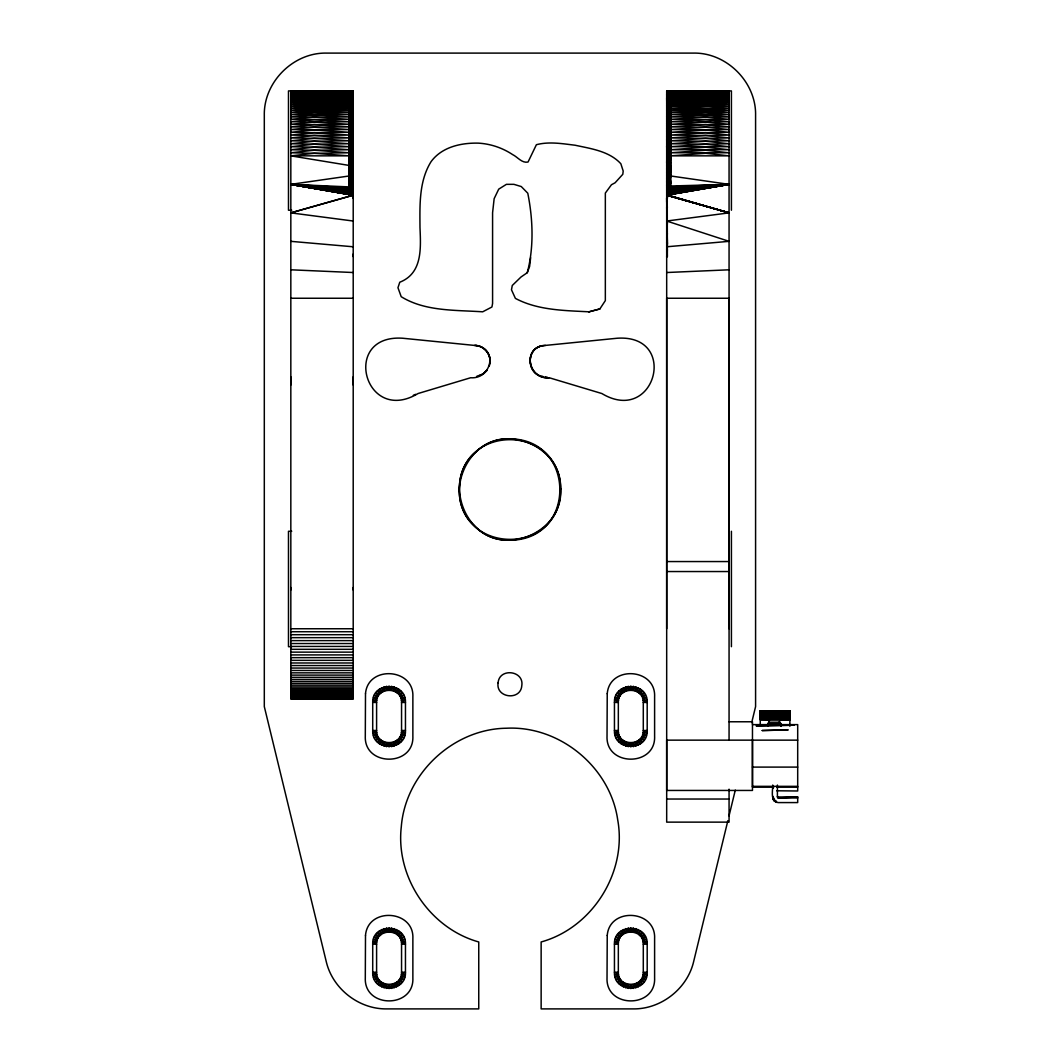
<?xml version="1.0" encoding="UTF-8"?>
<svg xmlns="http://www.w3.org/2000/svg" width="1062" height="1062" viewBox="0 0 1062 1062"><rect width="100%" height="100%" fill="white"/><g stroke="black" fill="none" stroke-linecap="round" stroke-linejoin="round"><path stroke-width="1.5" d="M290.829 590.021L290.829 587.538M290.829 385.041L290.829 376.811M290.829 92.474L349.305 92.474L350.221 94.876L353.208 95.832L352.531 95.673C350.672 95.474 348.641 90.363 349.544 91.677L349.371 189.886L349.305 186.009M353.208 590.021L353.208 587.538M353.208 385.041L353.208 376.811M353.208 256.606L353.208 254.004M350.221 93.947L349.345 90.92L350.699 94.425L353.208 95.076L351.257 94.292M489.237 366.018C492.914 356.394 484.737 345.031 474.462 345.415L402.657 338.234C340.583 334.105 364.478 425.583 418.03 393.537L470.665 377.74C491.281 379.426 498.715 348.562 475.643 345.455M666.684 628.757L666.684 298.249L729.063 298.249L729.063 628.757M666.684 248.442L667.361 249.729L666.684 249.782L667.361 243.689L666.684 198.395L667.361 198.182C667.002 194.001 671.795 190.894 670.587 186.009L729.063 184.363L670.587 175.96M752.467 740.148L752.467 790.447L666.684 790.447L666.684 740.148L797.695 740.148M352.544 90.92L352.531 94.106L350.221 95.248M767.72 726.196L769.273 721.443L767.707 723.766L767.707 726.142L767.733 724.51M349.371 91.597L349.305 90.92L349.305 192.288L349.305 104.594L290.829 102.868L314.219 101.368L349.305 101.262L353.208 105.257L350.699 104.952L349.305 102.868L290.829 101.262L314.219 99.855L349.305 99.762L350.221 101.647L353.208 103.744L352.531 104.209L349.305 98.368L290.829 97.093M669.233 193.178L669.671 194.651L668.635 194.718L666.684 187.085L667.361 186.208L670.52 186.939L729.063 184.363L669.233 193.178L669.193 194.784L666.684 195.249L729.063 212.865L666.684 221.029L729.063 241.339L666.684 246.782M670.52 162.831L667.361 163.083L666.684 165.831L667.361 165.579L666.684 146.065L667.361 145.945L666.684 139.733L667.361 139.613L666.684 97.863L669.671 96.257L670.587 93.96L729.063 94.89L670.587 95.938L668.635 98.912L666.684 97.08L670.056 94.969L670.427 90.92L670.52 192.78L669.671 192.222L666.684 178.058L670.587 177.779L670.587 104.594L729.063 102.868L705.672 101.368L670.587 101.262L666.684 105.257L669.193 110.01L666.684 110.435L670.348 106.89M670.056 191.359L670.427 188.837L729.063 184.363L667.573 195.036L729.063 212.865L666.909 195.235L666.684 198.395M670.587 187.071L670.587 192.288M349.305 175.96L290.829 184.363L349.332 186.912C349.132 189.832 349.796 194.319 353.208 195.249L290.829 212.865L353.208 221.029M670.52 102.987L670.587 101.262L729.063 99.762L705.672 98.447L670.587 98.368L669.671 100.359L666.684 102.35L669.193 106.545L667.361 107.249L666.684 106.877L667.361 105.682L670.587 102.868L729.063 101.262L705.672 99.855L670.587 99.762L669.671 101.647L666.684 103.744L667.361 104.209M670.52 104.62L670.587 102.868L705.672 102.987L729.063 104.594L670.587 104.594L669.193 106.545M670.587 106.412L729.063 106.412L705.672 104.726L670.587 106.412L669.193 110.01M670.52 100.027L670.587 98.368L729.063 97.093L670.587 95.938L669.671 99.164L666.684 101.063L668.635 103.81M670.52 101.448L670.587 99.762L729.063 98.368L705.672 97.16L670.52 97.478M670.52 98.7L670.587 97.093L729.063 95.938L670.587 94.89L669.671 97.12L666.684 98.832L669.193 102.085M670.52 96.376L670.587 94.89L729.063 93.96L670.587 93.164L669.193 95.341L666.684 96.39L668.011 97.372M670.52 95.381L670.587 93.96L729.063 93.164M729.063 91.916L670.587 91.916L670.52 94.491L669.671 92.049L667.666 90.92M349.305 189.169L349.371 187.921L290.829 184.363L352.969 195.235L353.208 198.395M670.52 93.735L670.587 92.5L729.063 92.474L670.52 93.084M349.371 90.974L349.836 94.969L353.208 97.08L352.531 97.545L350.221 96.257L349.305 93.96L290.829 93.164M589.171 311.816C564.4 310.516 537.81 310.33 515.402 298.395L511.486 289.793L512.269 285.492L521.004 277.009L527.256 272.708C534.067 247.287 532.951 218.958 527.774 193.204L521.269 186.554L513.915 184.337L506.401 184.337L498.715 189.155L494.149 198.674L492.582 212.758L492.582 303.48L491.932 306.998L482.679 311.816C455.425 309.958 425.145 311.538 401.21 296.696L397.958 287.709L399.777 282.226C422.769 273.186 420.791 247.937 419.981 227.348C419.848 205.192 418.893 181.177 431.066 161.663C441.832 146.941 461.081 142.733 478.378 143.144C490.631 143.835 502.432 147.857 512.654 154.614C517.645 157.017 521.88 163.375 528.04 162.048L536.39 144.711C549.107 141.352 562.289 143.689 575.1 145.228C591.056 148.693 609.243 151.123 620.845 163.747L623.195 171.048L622.797 174.301L615.11 182.77L611.46 184.735L605.34 193.072L605.34 300.612L599.857 308.949L589.038 311.816L599.857 308.949M666.684 195.142L667.361 195.036L666.684 191.956L669.671 192.222L669.737 90.92M349.464 90.92L349.836 192.395L352.531 191.81L353.208 195.833M290.829 91.478L349.305 91.916L349.371 93.735L349.956 90.92M489.874 363.456L490.06 360.894M372.709 702.447C371.766 681.353 406.388 681.353 405.458 702.447L405.458 730.51C406.401 751.604 371.766 751.604 372.709 730.51L372.709 702.447L376.598 702.447C375.895 686.384 402.259 686.371 401.555 702.447L401.555 730.51C402.259 746.586 375.895 746.573 376.598 730.51L376.598 702.447L372.908 699.885L376.784 700.27L373.505 697.376L377.355 698.172L374.488 695.013L378.271 696.207L375.829 692.809L379.519 694.429L377.501 690.858L381.059 692.889L379.453 689.198L382.838 691.641L381.643 687.844L384.816 690.712L384.019 686.862L386.913 690.154L386.515 686.264L389.077 689.968L391.639 686.264L391.241 690.154L394.135 686.862L393.352 690.712L396.511 687.844L395.316 691.641L398.701 689.198L397.095 692.889L400.666 690.858L398.635 694.429L402.325 692.809L399.883 696.207L403.666 695.013L400.799 698.172L404.649 697.376L401.37 700.27L405.246 699.885L401.555 702.447L405.458 702.447M372.709 944.171C371.766 923.09 406.388 923.09 405.458 944.171L405.458 972.248C406.401 993.342 371.766 993.342 372.709 972.248L372.709 944.171L376.598 944.171C375.895 928.108 402.259 928.108 401.555 944.171L401.555 972.248C402.259 988.31 375.895 988.31 376.598 972.248L376.598 944.171L372.908 941.622L376.784 942.007L373.505 939.113L377.355 939.91L374.488 936.737L378.271 937.932L375.829 934.547L379.519 936.153L377.501 932.595L381.059 934.626L379.453 930.923L382.838 933.379L381.643 929.582L384.816 932.449L384.019 928.6L386.913 931.892L386.515 928.002L389.077 931.706L391.639 928.002L391.241 931.892L394.135 928.6L393.352 932.449L396.511 929.582L395.316 933.379L398.701 930.923L397.095 934.626L400.666 932.595L398.635 936.153L402.325 934.547L399.883 937.932L403.666 936.737L400.799 939.91L404.649 939.113L401.37 942.007L405.246 941.622L401.555 944.171L405.458 944.171M614.447 702.447C613.504 681.353 648.125 681.353 647.196 702.447L647.196 730.51C648.125 751.604 613.504 751.604 614.447 730.51L614.447 702.447L618.336 702.447C617.633 686.384 643.997 686.371 643.293 702.447L643.293 730.51C643.997 746.586 617.633 746.573 618.336 730.51L618.336 702.447L614.646 699.885L618.522 700.27L615.243 697.376L619.093 698.172L616.225 695.013L620.009 696.207L617.566 692.809L621.257 694.429L619.239 690.858L622.797 692.889L621.19 689.198L624.575 691.641L623.381 687.844L626.553 690.712L625.757 686.862L628.651 690.154L628.253 686.264L630.815 689.968L633.377 686.264L632.979 690.154L635.872 686.862L635.076 690.712L638.249 687.844L637.054 691.641L640.439 689.198L638.833 692.889L642.391 690.858L640.373 694.429L644.063 692.809L641.621 696.207L645.404 695.013L642.537 698.172L646.386 697.376L643.094 700.27L646.984 699.885L643.293 702.447L647.196 702.447M614.447 944.171C613.504 923.09 648.125 923.09 647.196 944.171L647.196 972.248C648.125 993.342 613.504 993.342 614.447 972.248L614.447 944.171L618.336 944.171C617.633 928.108 643.997 928.108 643.293 944.171L643.293 972.248C643.997 988.31 617.633 988.31 618.336 972.248L618.336 944.171L614.646 941.622L618.522 942.007L615.243 939.113L619.093 939.91L616.225 936.737L620.009 937.932L617.566 934.547L621.257 936.153L619.239 932.595L622.797 934.626L621.19 930.923L624.575 933.379L623.381 929.582L626.553 932.449L625.757 928.6L628.651 931.892L628.253 928.002L630.815 931.706L633.377 928.002L632.979 931.892L635.872 928.6L635.076 932.449L638.249 929.582L637.054 933.379L640.439 930.923L638.833 934.626L642.391 932.595L640.373 936.153L644.063 934.547L641.621 937.932L645.404 936.737L642.537 939.91L646.386 939.113L643.094 942.007L646.984 941.622L643.293 944.171L647.196 944.171M669.193 94.425L670.587 90.987L669.193 94.425L666.684 95.381L669.671 94.359L670.587 91.491L729.063 91.478M670.52 91.597L670.587 90.92L670.52 92.275L670.427 90.92M670.587 91.173L670.52 91.836L670.587 91.173L729.063 91.173M527.256 272.708L529.606 266.456L530.642 257.721M797.695 797.96L778.061 797.947L777.464 796.792M777.517 796.593L778.061 797.947L797.695 796.978L797.695 802.58L778.194 802.58C769.831 802.129 772.91 789.756 772.738 785.057M350.699 194.784L350.885 193.589L290.829 184.363L349.451 188.664L350.102 191.824L290.829 184.363L352.504 195.116L350.699 194.784L350.606 193.058L350.221 194.638M349.836 189.54L349.371 186.939L351.257 186.315L352.531 191.81L353.208 190.032L352.531 189.023L349.836 189.54L350.221 192.222L350.407 90.92L350.699 192.076L351.257 194.718L352.531 194.558L352.531 94.757L353.208 94.823M353.208 94.173L351.88 92.58L352.226 90.92L349.836 92.54M669.671 95.248L667.361 94.106L667.029 90.92L667.361 256.553L666.684 256.606L667.361 249.729L666.684 252.119L667.361 252.066M349.371 171.938L352.531 171.805L353.208 168.898L352.531 165.991L290.829 155.849L314.219 153.3L349.305 152.782L314.219 150.233L290.829 149.729L314.219 147.206L349.305 146.715L314.219 144.206L290.829 143.742L314.219 141.246L349.305 140.808L314.219 138.339L290.829 137.914L314.219 135.471L349.305 135.073L314.219 132.657L290.829 132.285L314.219 129.909L349.305 129.551L314.219 127.214L290.829 126.882L314.219 124.599L349.305 124.294L314.219 122.05L290.829 121.758L314.219 119.581L349.305 119.316L314.219 117.192L290.829 116.939L314.219 114.882L349.305 114.656L314.219 112.665L290.829 112.453L314.219 110.528L349.305 110.342L290.829 108.324L314.219 106.558L349.371 106.359L352.531 108.921L353.208 108.603L350.221 100.359M670.348 168.898L670.52 171.938L667.361 171.805L666.684 168.898L667.361 165.991L670.52 165.858M727.868 820.66L693.539 962.026C687.034 988.987 660.843 1009.312 633.111 1008.9L541.142 1008.9L541.142 941.967C592.463 927.763 627.27 872.287 617.712 819.891C610.238 767.162 559.714 725.505 506.521 728.227C453.275 728.837 405.445 773.587 401.303 826.674C395.436 877.159 429.805 928.307 478.75 941.967L478.75 1008.9L386.78 1008.9C359.049 1009.312 332.857 988.987 326.353 962.026L264.305 706.602L264.305 115.479C263.522 82.146 293.351 52.303 326.698 53.1L693.194 53.1C726.541 52.303 756.383 82.146 755.586 115.479L755.586 706.602L751.684 722.664M729.05 815.842L735.289 790.141M349.371 174.965L352.531 174.712L353.208 171.964L352.531 171.805M670.52 133.799L666.684 136.361L667.361 137.861L666.684 162.778L667.361 163.083M349.371 112.134L352.531 114.457L353.208 116.515L352.531 118.572L349.371 116.422M670.52 116.422L667.361 118.572L666.684 116.515L667.361 114.457L670.52 112.134M667.361 245.362L666.684 245.415L667.361 245.362L666.684 198.66L667.361 194.558L666.684 185.492L667.361 185.385M667.361 110.674L666.684 112.373L667.361 112.519L670.52 110.116M667.361 112.519L666.684 114.391L668.635 118.254M670.52 114.231L669.193 115.864L666.684 116.515M670.52 118.692L666.684 121.015L668.635 127.453L666.684 128.383L669.193 137.502L667.361 137.861L670.056 151.149L667.361 151.587L669.671 162.977M352.531 94.106L352.863 90.92L352.531 92.434L349.836 94.08M349.371 153.817L352.531 154.441L353.208 153.698L352.531 140.529L353.208 139.135L352.531 137.861L353.208 133.639L350.699 124.825L349.371 123.457M670.52 121.041L666.684 123.391L668.635 129.922L666.684 130.971L668.011 137.781M670.52 123.457L666.684 125.847L668.011 130.068M670.52 125.953L668.635 127.453M667.361 107.249L666.684 108.603L669.193 113.833M670.52 128.502L668.635 129.922M670.52 131.13L667.361 132.67M670.52 136.533L669.193 137.502M670.587 180.898C670.441 188.173 671.649 178.549 667.361 180.5L666.684 181.098L668.635 189.142L670.587 190.111M670.056 92.925L666.684 95.076L668.011 94.81M405.458 730.51L401.555 730.51L405.246 733.072L401.37 732.687L404.649 735.581L400.799 734.785L403.666 737.944L399.883 736.749L402.325 740.134L398.635 738.528L400.666 742.099L397.095 740.068L398.701 743.758L395.316 741.316L396.511 745.099L393.352 742.232L394.135 746.082L391.241 742.803L391.639 746.692L389.077 742.988L386.515 746.692L386.913 742.803L384.019 746.082L384.816 742.232L381.643 745.099L382.838 741.316L379.453 743.758L381.059 740.068L377.501 742.099L379.519 738.528L375.829 740.134L378.271 736.749L374.488 737.944L377.355 734.785L373.505 735.581L376.784 732.687L372.908 733.072L376.598 730.51L372.709 730.51M405.458 972.248L401.555 972.248L405.246 974.81L401.37 974.412L404.649 977.305L400.799 976.522L403.666 979.682L399.883 978.487L402.325 981.872L398.635 980.266L400.666 983.824L397.095 981.806L398.701 985.496L395.316 983.054L396.511 986.837L393.352 983.97L394.135 987.819L391.241 984.54L391.639 988.417L389.077 984.726L386.515 988.417L386.913 984.54L384.019 987.819L384.816 983.97L381.643 986.837L382.838 983.054L379.453 985.496L381.059 981.806L377.501 983.824L379.519 980.266L375.829 981.872L378.271 978.487L374.488 979.682L377.355 976.522L373.505 977.305L376.784 974.412L372.908 974.81L376.598 972.248L372.709 972.248M647.196 730.51L643.293 730.51L646.984 733.072L643.094 732.687L646.386 735.581L642.537 734.785L645.404 737.944L641.621 736.749L644.063 740.134L640.373 738.528L642.391 742.099L638.833 740.068L640.439 743.758L637.054 741.316L638.249 745.099L635.076 742.232L635.872 746.082L632.979 742.803L633.377 746.692L630.815 742.988L628.253 746.692L628.651 742.803L625.757 746.082L626.553 742.232L623.381 745.099L624.575 741.316L621.19 743.758L622.797 740.068L619.239 742.099L621.257 738.528L617.566 740.134L620.009 736.749L616.225 737.944L619.093 734.785L615.243 735.581L618.522 732.687L614.646 733.072L618.336 730.51L614.447 730.51M647.196 972.248L643.293 972.248L646.984 974.81L643.094 974.412L646.386 977.305L642.537 976.522L645.404 979.682L641.621 978.487L644.063 981.872L640.373 980.266L642.391 983.824L638.833 981.806L640.439 985.496L637.054 983.054L638.249 986.837L635.076 983.97L635.872 987.819L632.979 984.54L633.377 988.417L630.815 984.726L628.253 988.417L628.651 984.54L625.757 987.819L626.553 983.97L623.381 986.837L624.575 983.054L621.19 985.496L622.797 981.806L619.239 983.824L621.257 980.266L617.566 981.872L620.009 978.487L616.225 979.682L619.093 976.522L615.243 977.305L618.522 974.412L614.646 974.81L618.336 972.248L614.447 972.248M670.52 139.321L667.361 140.529L669.671 151.282M670.52 142.149L667.361 143.237L670.056 157.003L667.361 157.295L669.193 165.951M670.52 145.016L667.361 145.985L669.193 154.269L670.52 153.817M486.94 370.372L483.409 373.784L476.586 376.452M669.193 93.907L669.671 93.429L666.684 94.876L667.361 94.983M486.847 370.492L483.091 373.997L478.404 376.094M669.193 157.163L667.361 148.773L670.52 147.91M670.348 191.2L670.427 188.837M351.257 101.142L353.208 101.063L349.305 95.938L290.829 94.89L349.305 93.96L350.221 97.12L353.208 98.832L351.88 99.178M349.371 183.978L352.531 183.368L353.208 184.098L352.531 189.023L350.221 177.766L349.371 165.858M352.531 98.381L353.208 97.903L351.88 96.642M349.371 180.991L352.531 180.5L353.208 181.098L352.531 183.368L350.221 171.858M667.361 94.757L668.635 94.292L666.684 94.823L668.635 94.359M668.197 90.92L666.684 90.92L666.684 822.134L729.063 822.134L729.063 789.185M349.371 162.831L353.208 162.778L351.257 154.348M670.52 174.965L666.684 175.018L669.671 189.381M349.371 177.991L353.208 178.058L352.531 180.5L351.257 174.752M668.011 101.408L666.684 99.881L668.635 98.912M413.304 395.29L415.64 394.334M290.829 212.865L352.969 195.235M666.684 256.486L667.361 256.553L666.684 256.234M667.361 160.189L670.52 159.818L670.056 154.07M545.43 345.415C522.092 346.504 527.363 379.546 549.227 377.74L601.862 393.537C655.387 425.636 679.322 334.065 617.234 338.234L545.43 345.415C522.172 346.477 527.336 379.572 549.227 377.74M667.361 95.673L666.684 95.832L667.361 96.177M667.361 118.572L666.684 118.732L667.361 120.749M352.531 165.991L353.208 165.831L352.531 163.083M667.361 171.805L666.684 171.964L667.361 174.712M769.273 722.213L779.402 722.213L780.968 726.142L780.968 723.766L779.402 721.443L779.402 722.213M667.361 168.898L666.684 172.336M667.786 194.917L729.063 184.363L670.52 187.908L670.587 189.169M667.985 194.784L729.063 184.363L670.295 189.713M351.88 95.102L353.208 94.876L352.531 94.81M668.343 194.465L729.063 184.363L670.149 190.523M667.361 175.535L666.684 182.226M668.662 194.094L729.063 184.363L669.963 191.279M542.974 345.601C525.995 347.393 525.902 374.474 542.868 376.386M666.684 198.275L667.135 195.196L729.063 212.865L667.361 195.129M669.193 154.269L667.361 154.441L669.193 163.017M667.361 201.289L666.684 201.382L667.361 207.369L666.684 207.448L667.361 224.109L666.684 224.175M669.75 191.97L729.063 184.363M667.361 253.924L666.684 253.101M351.257 186.315L352.531 186.208L349.544 168.898M667.361 94.106L666.684 94.173L667.361 98.381M667.361 255.796L666.684 254.721M290.829 91.916L349.305 91.916L350.221 94.876L353.208 95.381L349.836 92.872M666.684 92.487L670.056 94.08M666.684 226.71L667.361 226.644M352.531 114.457L353.208 114.391L351.88 110.541L349.371 108.191M666.684 246.981L667.361 246.928M666.684 243.742L667.361 243.689M351.695 90.92L353.208 90.92L353.208 698.929L290.829 698.929L290.829 90.92M666.684 238.087L667.361 233.759L666.684 231.529L667.361 231.489M667.361 240.025L666.684 242.415L667.361 243.039M666.684 229.166L667.361 229.126M780.012 715.23L789.889 714.713L760.259 714.713L789.889 715.244M788.243 716.226L760.259 717.262L789.889 718.045L770.136 718.47M780.012 714.686L789.889 714.195L760.259 714.195L770.136 714.686M770.136 717.607L789.889 717.248L760.259 716.996L789.889 716.996L778.605 717.062M786.597 715.257L789.889 715.111M788.243 716.332L773.428 716.332M666.684 272.522L729.063 269.801M760.259 714.168L789.889 713.266L780.012 713.239L760.259 713.266L789.889 714.195M768.49 716.77L760.259 716.518L765.198 716.306M780.012 713.239L789.889 712.841L760.259 712.708L768.49 712.642M775.074 717.394L760.259 717.633L789.889 718.39L760.259 718.881M780.012 717.182L789.889 716.691L760.259 717.262L789.889 717.262L760.259 717.262L789.889 717.66L780.012 717.992M775.074 713.12L789.889 712.456L760.259 712.456L789.889 712.111L760.259 712.005L770.136 712.429M780.012 714.102L789.889 713.757L781.659 713.691M781.659 716.77L789.889 716.518L784.951 716.306M770.136 712.084L760.259 711.806L789.889 711.553L760.259 711.553L789.889 711.806L773.428 712.071M784.951 713.16L789.889 713.014L780.012 712.947L789.889 712.708L770.136 712.629M786.597 717.381L760.259 717.633L783.305 717.925M780.012 717.912L789.889 717.633L763.551 717.381M780.012 719.253L789.889 719.014L760.259 719.014L789.889 719.266L760.259 719.266L770.136 719.465M760.259 718.045L789.889 718.496L760.259 718.722L770.136 718.987M780.012 711.527L789.889 711.328L760.259 711.328L770.136 711.527M760.259 718.708L789.889 718.708L780.012 718.695M780.012 711.301L789.889 710.89L789.889 726.196M784.951 712.071L789.889 712.005L780.012 712.084M780.012 719.784L789.889 719.651M780.012 711.128L789.889 711.022M770.136 717.182L760.259 716.823L770.136 716.717L761.905 716.226M763.551 711.009L770.136 710.956L760.259 710.89L760.259 726.196M763.551 711.673L768.49 711.673L760.259 711.686L776.72 711.752M780.012 711.009L789.889 710.929L780.012 710.903L786.597 711.009M768.49 713.691L760.259 713.757L770.136 714.168M781.42 717.328L789.889 717.262L777.198 717.328M760.259 710.943L789.889 710.89L760.259 710.89L770.136 710.956M786.597 711.673L781.659 711.673L789.889 711.686L770.136 711.952M770.136 718.363L760.259 718.39L770.136 718.695M314.219 94.93L349.371 95.381M290.829 95.938L349.305 95.938L350.221 99.164L352.531 100.399L353.208 99.881L352.531 99.337M770.136 711.009L760.259 711.022L770.136 711.301M780.012 710.956L789.889 710.943M770.136 713.691L760.259 713.717L770.136 714.102M770.136 715.23L760.259 715.244L789.889 715.815M760.259 716.691L770.136 716.677L761.905 716.332M353.208 90.92L288.479 90.92L288.479 210.223L291.718 210.223M666.684 90.92L731.413 90.92L731.413 210.223M290.829 91.173L349.371 91.836M314.219 91.491L349.305 91.478M349.371 94.491L349.305 93.151L290.829 93.96L349.305 94.89L349.371 96.376M353.208 95.076L350.699 94.133M290.829 155.849L349.305 155.849L314.219 153.3L290.829 152.782L314.219 150.233L349.305 149.729L314.219 147.206L290.829 146.715L314.219 144.206L349.305 143.742L314.219 141.246L290.829 140.808L314.219 138.339L349.305 137.914L314.219 135.471L290.829 135.073L314.219 132.657L349.305 132.285L314.219 129.909L290.829 129.551L314.219 127.214L349.305 126.882L314.219 124.599L290.829 124.294L314.219 122.05L349.305 121.758L314.219 119.581L290.829 119.316L314.219 117.192L349.305 116.939L314.219 114.882L290.829 114.656L314.219 112.665L349.305 112.453L290.829 110.342L314.219 108.497L349.305 108.324L290.829 106.412L314.219 104.726L349.305 104.594L352.531 107.249L353.208 106.877L352.531 105.682M349.371 168.898L353.208 168.898M666.684 168.898L670.52 168.898L669.671 160.03M290.829 298.249L353.208 298.249M291.718 531.279L288.479 531.279L288.479 646.692L291.718 646.692M666.684 561.559L729.063 561.559M666.684 571.542L729.063 571.542M290.829 628.757L353.208 628.757M290.829 631.731L353.208 631.731M290.829 634.704L353.208 634.704M290.829 637.665L353.208 637.665M290.829 640.612L353.208 640.612M290.829 643.532L353.208 643.532M290.829 646.439L353.208 646.439M290.829 649.307L353.208 649.307M290.829 652.134L353.208 652.134M290.829 654.922L353.208 654.922M290.829 657.657L353.208 657.657M290.829 660.352L353.208 660.352M290.829 662.98L353.208 662.98M290.829 665.542L353.208 665.542M290.829 668.051L353.208 668.051M290.829 670.48L353.208 670.48M290.829 672.843L353.208 672.843M290.829 675.113L353.208 675.113M290.829 677.317L353.208 677.317M290.829 679.414L353.208 679.414M290.829 681.432L353.208 681.432M290.829 683.357L353.208 683.357M290.829 685.176L353.208 685.176M290.829 686.902L353.208 686.902M290.829 688.508L353.208 688.508M290.829 690.021L353.208 690.021M290.829 691.415L353.208 691.415M290.829 692.703L353.208 692.703M290.829 693.871L353.208 693.871M290.829 694.92L353.208 694.92M290.829 695.862L353.208 695.862M290.829 696.672L353.208 696.672M290.829 697.362L353.208 697.362M290.829 697.92L353.208 697.92M290.829 698.358L353.208 698.358M290.829 698.677L353.208 698.677M760.259 715.815L770.136 715.801M760.259 716.399L789.889 716.399M760.259 716.518L789.889 716.518M760.259 716.823L789.889 716.823M760.259 719.877L789.889 719.877M729.063 721.775L752.467 721.775L752.467 787.115L773.455 787.115M767.707 723.766L780.968 723.766M752.467 724.616L797.695 724.616L797.695 790.991L776.707 790.778M752.467 767.096L797.695 767.096M752.467 786.345L797.695 786.345M776.694 787.115L797.695 787.115M778.194 796.978L797.695 796.978M666.684 799.036L729.063 799.036M781.659 711.673L789.889 711.686L780.012 711.779M780.012 718.868L789.889 718.881M780.012 719.465L789.889 719.478L760.259 719.478M775.778 717.062L760.259 716.996L774.371 717.129M760.259 712.005L765.198 712.071M765.198 713.16L760.259 713.014L770.136 712.947L760.259 712.841L770.136 713.239M314.219 95.992L349.371 97.478M349.371 159.818L353.208 159.738L351.257 151.481L349.371 150.857M290.829 269.801L353.208 272.522M760.259 715.111L763.551 715.257M349.305 106.412L290.829 104.594L314.219 102.987L349.305 102.868L349.371 104.62M349.371 114.245L350.699 115.864L353.208 116.515M666.684 221.281L667.361 221.321M349.836 94.332L350.699 94.823M474.462 345.415C482.865 345.243 490.312 352.783 490.06 361.173M290.829 241.339L353.208 246.782M349.557 189.527L290.829 184.363L352.279 195.01M349.371 142.149L352.531 143.237L351.257 137.662L349.371 136.533M667.361 194.558L668.635 194.718L668.635 91.266M353.208 92.487L352.226 90.92M349.717 190.35L290.829 184.363L352.08 194.89M352.531 137.861L351.257 137.662M349.371 156.804L353.208 156.698L350.221 142.773M351.257 151.481L352.531 151.587L350.699 142.945M349.889 191.107L290.829 184.363L351.88 194.758M349.371 133.799L352.531 135.232M668.635 189.142L666.684 190.032L668.011 194.625L668.011 94.584M349.544 134.104L349.371 131.13L352.531 132.67L353.208 130.984L351.88 127.613L349.371 125.953M667.361 92.434L668.011 91.013L668.011 94.252M351.88 127.613L353.208 128.383L352.531 130.161L349.371 128.502M351.88 125.223L353.208 125.847L352.531 127.706L351.88 125.223L350.699 124.825M351.203 194.041L290.829 184.363L351.535 194.439M351.257 120.444L353.208 121.015L352.531 125.316L351.257 120.444L349.371 118.692M349.371 139.321L352.531 140.529L351.257 135.033M350.699 189.262L351.88 194.625L351.88 94.584L349.836 93.39M349.371 147.91L352.531 148.773L350.699 140.197M349.371 110.116L350.699 111.868L353.208 112.373L351.257 106.864M351.88 110.541L353.208 110.435L350.221 101.647M545.31 376.784L547.275 377.209M666.684 165.831L667.361 165.991M670.52 183.978L667.361 183.368L666.684 184.098L669.193 194.85L669.485 90.92L669.671 92.049M349.371 121.041L352.531 123.006L351.88 120.63M349.371 145.016L352.531 145.985L351.88 143.171M352.531 174.712L353.208 175.018L352.531 177.606L351.88 174.726M670.348 180.885L670.056 174.858M772.738 796.208L774.902 800.509M351.88 95.5L353.208 96.39L351.88 96.018M352.531 101.567L353.208 102.35L352.531 102.841L351.257 99.974M668.011 99.178L668.635 99.974M349.836 93.801L351.257 96.363M773.109 787.539C773.441 785.482 773.68 790.155 772.831 786.584M668.635 102.43L669.193 103.465M351.257 97.093L350.221 94.876M351.88 92.58L351.257 91.279L351.257 194.718M668.011 105.536L669.193 108.231M351.257 92.832L351.88 94.252L351.88 91.013M669.193 104.952L669.671 106.147M667.348 90.92L668.011 92.58M668.011 108.775L669.671 113.475M669.671 103.054L670.056 104.076M351.88 104.063L350.221 99.164M668.011 112.386L669.671 117.67M668.011 114.324L668.635 116.143M667.361 116.475L668.011 118.453M350.221 98.089L350.699 99.616M351.88 114.324L352.531 116.475M351.88 112.386L350.699 108.231M669.671 107.846L670.348 110.621M351.88 118.453L352.531 120.749L353.208 118.732L351.257 114.112M350.885 193.589L351.257 194.89M668.635 120.444L669.193 122.475M669.671 109.625L670.056 111.085M668.635 122.714L669.193 124.812M351.257 112.174L350.221 107.846M669.193 117.988L669.671 119.887M668.635 125.05L670.056 131.741M350.221 103.054L350.699 104.952M668.011 135.153L668.635 137.662M352.531 194.558L351.257 189.142M350.699 106.545L349.836 102.563M668.635 132.445L669.671 137.303M351.257 129.922L351.88 132.591M351.257 132.445L351.88 135.153M669.671 115.532L670.056 117.285M350.699 120.192L351.257 122.714M670.056 107.395L670.348 108.709M350.699 122.475L351.257 125.05M668.635 140.343L669.671 145.574M350.699 111.868L349.836 107.395M668.011 165.977L669.193 171.845M668.011 168.898L669.671 177.766M669.193 129.71L669.671 132.02M668.011 174.726L669.193 180.633M668.011 177.633L670.348 192.58M351.88 160.163L350.699 154.269M351.88 163.07L350.699 157.163M669.193 132.259L670.056 137.064M350.221 113.475L350.699 115.864M350.699 117.988L349.836 113.063M351.257 140.343L350.221 134.635M669.671 122.17L670.056 124.214M668.635 165.964L669.193 168.898M351.257 168.898L349.544 156.91M351.257 171.832L349.544 159.884M668.635 174.752L669.193 177.712M349.836 104.076L350.221 106.147M351.257 163.044L350.221 157.096M669.671 124.533L670.056 126.657M350.699 192.076L349.836 186.646M669.671 126.962L670.056 129.166M350.221 132.02L350.699 134.847M349.836 109.187L350.221 111.51M669.193 192.076L669.671 195.023M350.221 145.574L350.699 148.547M350.221 168.898L350.699 171.845M350.699 163.017L349.836 157.003M349.836 115.134L350.221 117.67M666.909 195.235L667.361 198.182M670.241 90.92L670.056 192.395M349.836 124.214L350.221 126.962M350.221 180.699L349.544 174.911M349.836 134.383L350.221 137.303M669.671 174.818L670.056 177.832M349.836 145.401L350.221 148.414M669.671 180.699L670.056 183.726M349.836 148.255L350.221 151.282M670.056 145.401L670.348 148.096M349.544 128.847L349.836 131.754M349.544 177.912L349.836 180.792M670.056 159.964L670.348 162.884M349.544 165.884L349.836 168.898M670.056 171.885L670.348 174.911M670.056 180.792L670.348 183.845M349.544 162.884L349.836 165.911M349.371 92.553L349.371 93.084M669.936 90.92L670.056 92.54M350.155 90.92L350.221 92.049M349.371 98.7L349.305 97.093L314.219 97.16L290.829 98.368L349.305 98.368L349.371 100.027M349.451 188.664L349.544 191.2M349.371 101.448L349.305 99.762L314.219 98.447L290.829 99.762L349.305 101.262L349.371 102.987M780.942 724.51L780.955 726.196M777.411 785.057L777.411 797.19M776.707 802.368L776.229 801.226L776.229 802.208M775.764 801.027L775.764 802.009M774.517 800.19L774.517 801.173M774.158 799.832L774.158 800.814M773.84 799.447L773.84 800.443M773.548 799.036L773.548 800.031M773.309 787.008L773.309 788.004M773.309 798.611L773.309 799.593M773.109 798.146L773.109 799.142M772.95 786.079L772.95 787.075M772.764 796.699L772.95 798.664M731.413 531.279L731.413 646.692M729.063 90.92L729.063 740.148M670.587 90.92L670.587 193.125M630.815 686.065L630.815 689.968M630.815 742.988L630.815 746.891M630.815 927.803L630.815 931.706M630.815 984.726L630.815 988.629M389.077 686.065L389.077 689.968M389.077 742.988L389.077 746.891M389.077 927.803L389.077 931.706M389.077 984.726L389.077 988.629M560.617 488.401C564.002 532.354 503.322 558.174 473.984 525.278C441.553 495.954 467.068 435.898 510.689 438.872C576.772 439.761 576.666 542.39 507.636 540.186C463.921 540.492 442.097 479.095 476.201 451.735C505.804 422.53 561.758 446.837 560.617 488.401M498.091 682.906C495.662 698.079 520.699 700.986 521.8 685.64C524.23 670.454 499.193 667.56 498.091 682.906M560.63 489.144C560.855 557.085 457.085 555.559 459.302 487.657C461.638 422.742 560.192 424.189 560.63 489.144M365.501 693.685L365.301 736.165C363.908 766.817 414.26 766.817 412.866 736.165L412.866 696.791C414.313 668.091 367.81 665.051 365.501 693.685M365.501 935.423L365.301 977.903C363.908 1008.555 414.26 1008.555 412.866 977.903L412.866 938.529C414.313 909.829 367.81 906.775 365.501 935.423M607.238 693.685L607.026 736.165C605.645 766.817 655.997 766.817 654.604 736.165L654.604 696.791C656.05 668.091 609.548 665.051 607.238 693.685M607.238 935.423L607.026 977.903C605.645 1008.555 655.997 1008.555 654.604 977.903L654.604 938.529C656.05 909.829 609.548 906.775 607.238 935.423M667.361 250.964L666.684 251.057L667.361 250.951M667.361 255.292L666.684 255.371L667.361 255.292M705.672 144.206L670.587 146.715L729.063 146.715L705.672 144.206L670.587 143.742L705.672 141.246L729.063 140.808L705.672 138.339L670.587 137.914L705.672 135.471L729.063 135.073L705.672 132.657L670.587 132.285L705.672 129.909L729.063 129.551L705.672 127.214L670.587 126.882L705.672 124.599L729.063 124.294L705.672 122.05L670.587 121.758L705.672 119.581L729.063 119.316L705.672 117.192L670.587 116.939L705.672 114.882L729.063 114.656L705.672 112.652L670.587 112.453L729.063 110.342L705.672 108.497L670.587 108.324L705.672 106.558L729.063 108.324L670.587 110.342L705.672 110.528L729.063 112.453L705.672 112.652L670.587 114.656L705.672 114.882L729.063 116.939L705.672 117.192L670.587 119.316L705.672 119.581L729.063 121.758L705.672 122.05L670.587 124.294L705.672 124.599L729.063 126.882L705.672 127.214L670.587 129.551L705.672 129.909L729.063 132.285L705.672 132.657L670.587 135.073L705.672 135.471L729.063 137.914L705.672 138.339L670.587 140.808L705.672 141.246L729.063 143.742L705.672 144.206M705.672 147.206L670.587 149.729L729.063 149.729L705.672 147.206M705.672 150.233L670.587 152.782L729.063 152.782L705.672 150.233M705.672 153.3L670.587 155.849L729.063 155.849L705.672 153.3M793.792 725.227L756.356 725.837L793.792 725.227M787.938 729.913L762.211 730.537L787.938 729.913M667.361 242.986L666.684 242.972L667.361 242.986"/></g></svg>
